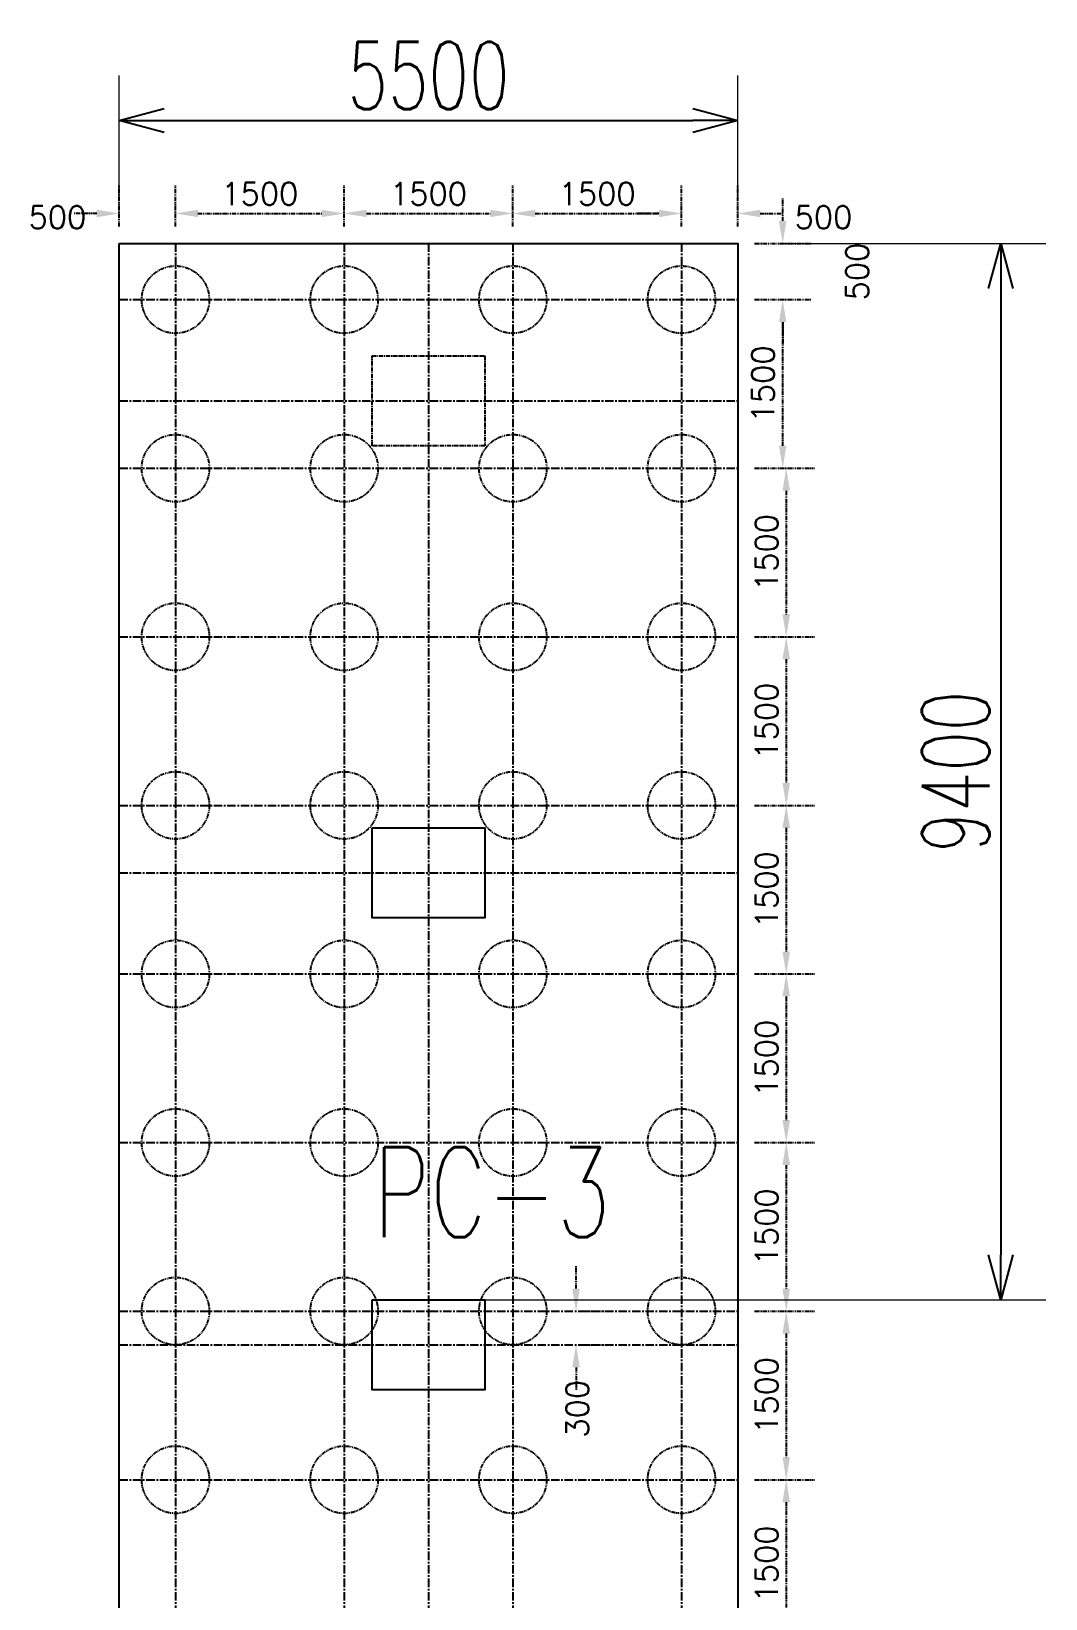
# Model space of a CAD drawing. Header units: millimetres. Extents: x 6239764 to 13047540, y 367704 to 979893.
# Drawn here: x 6519713 to 6528734, y 376816 to 390761 of the extents above; entities that cross this region are included whole.
import ezdxf

# ---------------------------------------------------------------- set-up
doc = ezdxf.new("R2010")
doc.units = ezdxf.units.MM
doc.header["$LTSCALE"] = 300
for name, pattern in [('CENTERX2', [4, 2.5, -0.5, 0.5, -0.5]), ('G', [2, 1.25, -0.25, 0.25, -0.25]), ('K', [2.5, 1.25, -0.25, 0.25, -0.25, 0.25, -0.25])]:
    doc.linetypes.add(name, pattern=pattern)
for name, color, linetype in [('05', 1, 'G'), ('07', 6, 'K'), ('BOU', 12, 'Continuous')]:
    doc.layers.add(name, color=color, linetype=linetype)
doc.styles.add('1-100', font='romans.shx', dxfattribs={"height": 200})
doc.styles.get("Standard").update_dxf_attribs({"font": 'txt8.shx', "width": 0.7, "bigfont": 'hztxt_ii.shx'})
doc.dimstyles.new('1-100', dxfattribs={"dimtxt": 210, "dimasz": 200, "dimexe": 250, "dimexo": 150, "dimgap": 75, "dimtad": 1, "dimdec": 0, "dimzin": 3, "dimdsep": 46, "dimtxsty": '1-100', "dimcen": 0.09, "dimclrd": 161, "dimclre": 161, "dimclrt": 161, "dimadec": 0, "dimazin": 0, "dimtfac": 1, "dimtdec": 0, "dimtofl": 0, "dimtmove": 2, "dimatfit": 3, "dimfxl": 1, "dimtolj": 1, "dimtzin": 0, "dimarcsym": 0})
doc.dimstyles.new('STANDARD$0', dxfattribs={"dimscale": 200, "dimtxt": 3, "dimasz": 2, "dimexe": 2, "dimexo": 2, "dimgap": 0.5, "dimtad": 1, "dimdec": 0, "dimdsep": 46, "dimtxsty": 'Standard', "dimblk": 'OPEN30', "dimcen": 0, "dimclrd": 256, "dimclre": 256, "dimclrt": 256, "dimadec": 0, "dimazin": 0, "dimtfac": 1, "dimtdec": 0, "dimtmove": 0, "dimatfit": 3, "dimldrblk": 'OPEN30', "dimfxl": 2, "dimlwd": 25, "dimlwe": 15, "dimarcsym": 0})

# ---------------------------------------------------------------- blocks, each defined once
blk = doc.blocks.new('*D351')
at = {"layer": '07', "color": 161, "lineweight": -2, "ltscale": 0.1, "transparency": 16777216}
for p, q in [((6524557, 379574), (6524557, 379774)), ((6524633, 379374), (6524807, 379374)), ((6524633, 379074), (6524807, 379074)), ((6524557, 378874), (6524557, 378674))]:
    blk.add_line(p, q, dxfattribs=at)
at = {"layer": '07', "color": 161, "ltscale": 0.1, "transparency": 16777216}
for points in [[(6524524, 379574), (6524591, 379574), (6524557, 379374)], [(6524524, 378874), (6524591, 378874), (6524557, 379074)]]:
    blk.add_solid(points, dxfattribs=at)
at = {"layer": 'Defpoints', "color": 0, "ltscale": 0.1, "transparency": 16777216}
for p in [(6524483, 379374), (6524557, 379374), (6524483, 379074)]:
    blk.add_point(p, dxfattribs=at)
at = {"layer": '07', "color": 161, "ltscale": 0.1, "transparency": 16777216, "insert": (6524569, 378505), "char_height": 200, "attachment_point": 5, "rotation": 90, "style": '1-100'}
blk.add_mtext('\\A1;300', dxfattribs=at)
blk = doc.blocks.new('*D336')
at = {"layer": '07', "color": 161, "lineweight": -2, "ltscale": 0.1, "transparency": 16777216}
for p, q in [((6526145, 377874), (6526677, 377874)), ((6526427, 377674), (6526427, 376574)), ((6526145, 376374), (6526677, 376374))]:
    blk.add_line(p, q, dxfattribs=at)
at = {"layer": '07', "color": 161, "ltscale": 0.1, "transparency": 16777216}
for points in [[(6526393, 377674), (6526460, 377674), (6526427, 377874)], [(6526393, 376574), (6526460, 376574), (6526427, 376374)]]:
    blk.add_solid(points, dxfattribs=at)
at = {"layer": 'Defpoints', "color": 0, "ltscale": 0.1, "transparency": 16777216}
for p in [(6525995, 377874), (6525995, 376374), (6526427, 376374)]:
    blk.add_point(p, dxfattribs=at)
at = {"layer": '07', "color": 161, "ltscale": 0.1, "transparency": 16777216, "insert": (6526252, 377124), "char_height": 200, "attachment_point": 5, "rotation": 90, "style": '1-100'}
blk.add_mtext('\\A1;1500', dxfattribs=at)
blk = doc.blocks.new('*D337')
at = {"layer": '07', "color": 161, "lineweight": -2, "ltscale": 0.1, "transparency": 16777216}
for p, q in [((6526145, 379374), (6526677, 379374)), ((6526427, 379174), (6526427, 378074)), ((6526145, 377874), (6526677, 377874))]:
    blk.add_line(p, q, dxfattribs=at)
at = {"layer": '07', "color": 161, "ltscale": 0.1, "transparency": 16777216}
for points in [[(6526393, 379174), (6526460, 379174), (6526427, 379374)], [(6526393, 378074), (6526460, 378074), (6526427, 377874)]]:
    blk.add_solid(points, dxfattribs=at)
at = {"layer": 'Defpoints', "color": 0, "ltscale": 0.1, "transparency": 16777216}
for p in [(6525995, 379374), (6525995, 377874), (6526427, 377874)]:
    blk.add_point(p, dxfattribs=at)
at = {"layer": '07', "color": 161, "ltscale": 0.1, "transparency": 16777216, "insert": (6526252, 378624), "char_height": 200, "attachment_point": 5, "rotation": 90, "style": '1-100'}
blk.add_mtext('\\A1;1500', dxfattribs=at)
blk = doc.blocks.new('*D338')
at = {"layer": '07', "color": 161, "lineweight": -2, "ltscale": 0.1, "transparency": 16777216}
for p, q in [((6526145, 380874), (6526677, 380874)), ((6526427, 380674), (6526427, 379574)), ((6526145, 379374), (6526677, 379374))]:
    blk.add_line(p, q, dxfattribs=at)
at = {"layer": '07', "color": 161, "ltscale": 0.1, "transparency": 16777216}
for points in [[(6526393, 380674), (6526460, 380674), (6526427, 380874)], [(6526393, 379574), (6526460, 379574), (6526427, 379374)]]:
    blk.add_solid(points, dxfattribs=at)
at = {"layer": 'Defpoints', "color": 0, "ltscale": 0.1, "transparency": 16777216}
for p in [(6525995, 380874), (6525995, 379374), (6526427, 379374)]:
    blk.add_point(p, dxfattribs=at)
at = {"layer": '07', "color": 161, "ltscale": 0.1, "transparency": 16777216, "insert": (6526252, 380124), "char_height": 200, "attachment_point": 5, "rotation": 90, "style": '1-100'}
blk.add_mtext('\\A1;1500', dxfattribs=at)
blk = doc.blocks.new('*D339')
at = {"layer": '07', "color": 161, "lineweight": -2, "ltscale": 0.1, "transparency": 16777216}
for p, q in [((6526145, 382374), (6526677, 382374)), ((6526427, 382174), (6526427, 381074)), ((6526145, 380874), (6526677, 380874))]:
    blk.add_line(p, q, dxfattribs=at)
at = {"layer": '07', "color": 161, "ltscale": 0.1, "transparency": 16777216}
for points in [[(6526393, 382174), (6526460, 382174), (6526427, 382374)], [(6526393, 381074), (6526460, 381074), (6526427, 380874)]]:
    blk.add_solid(points, dxfattribs=at)
at = {"layer": 'Defpoints', "color": 0, "ltscale": 0.1, "transparency": 16777216}
for p in [(6525995, 382374), (6525995, 380874), (6526427, 380874)]:
    blk.add_point(p, dxfattribs=at)
at = {"layer": '07', "color": 161, "ltscale": 0.1, "transparency": 16777216, "insert": (6526252, 381624), "char_height": 200, "attachment_point": 5, "rotation": 90, "style": '1-100'}
blk.add_mtext('\\A1;1500', dxfattribs=at)
blk = doc.blocks.new('*D340')
at = {"layer": '07', "color": 161, "lineweight": -2, "ltscale": 0.1, "transparency": 16777216}
for p, q in [((6526145, 383874), (6526677, 383874)), ((6526427, 383674), (6526427, 382574)), ((6526145, 382374), (6526677, 382374))]:
    blk.add_line(p, q, dxfattribs=at)
at = {"layer": '07', "color": 161, "ltscale": 0.1, "transparency": 16777216}
for points in [[(6526393, 383674), (6526460, 383674), (6526427, 383874)], [(6526393, 382574), (6526460, 382574), (6526427, 382374)]]:
    blk.add_solid(points, dxfattribs=at)
at = {"layer": 'Defpoints', "color": 0, "ltscale": 0.1, "transparency": 16777216}
for p in [(6525995, 383874), (6525995, 382374), (6526427, 382374)]:
    blk.add_point(p, dxfattribs=at)
at = {"layer": '07', "color": 161, "ltscale": 0.1, "transparency": 16777216, "insert": (6526252, 383124), "char_height": 200, "attachment_point": 5, "rotation": 90, "style": '1-100'}
blk.add_mtext('\\A1;1500', dxfattribs=at)
blk = doc.blocks.new('*D341')
at = {"layer": '07', "color": 161, "lineweight": -2, "ltscale": 0.1, "transparency": 16777216}
for p, q in [((6526145, 385374), (6526677, 385374)), ((6526427, 385174), (6526427, 384074)), ((6526145, 383874), (6526677, 383874))]:
    blk.add_line(p, q, dxfattribs=at)
at = {"layer": '07', "color": 161, "ltscale": 0.1, "transparency": 16777216}
for points in [[(6526393, 385174), (6526460, 385174), (6526427, 385374)], [(6526393, 384074), (6526460, 384074), (6526427, 383874)]]:
    blk.add_solid(points, dxfattribs=at)
at = {"layer": 'Defpoints', "color": 0, "ltscale": 0.1, "transparency": 16777216}
for p in [(6525995, 385374), (6525995, 383874), (6526427, 383874)]:
    blk.add_point(p, dxfattribs=at)
at = {"layer": '07', "color": 161, "ltscale": 0.1, "transparency": 16777216, "insert": (6526252, 384624), "char_height": 200, "attachment_point": 5, "rotation": 90, "style": '1-100'}
blk.add_mtext('\\A1;1500', dxfattribs=at)
blk = doc.blocks.new('*D342')
at = {"layer": '07', "color": 161, "lineweight": -2, "ltscale": 0.1, "transparency": 16777216}
for p, q in [((6526145, 386874), (6526677, 386874)), ((6526427, 386674), (6526427, 385574)), ((6526145, 385374), (6526677, 385374))]:
    blk.add_line(p, q, dxfattribs=at)
at = {"layer": '07', "color": 161, "ltscale": 0.1, "transparency": 16777216}
for points in [[(6526393, 386674), (6526460, 386674), (6526427, 386874)], [(6526393, 385574), (6526460, 385574), (6526427, 385374)]]:
    blk.add_solid(points, dxfattribs=at)
at = {"layer": 'Defpoints', "color": 0, "ltscale": 0.1, "transparency": 16777216}
for p in [(6525995, 386874), (6525995, 385374), (6526427, 385374)]:
    blk.add_point(p, dxfattribs=at)
at = {"layer": '07', "color": 161, "ltscale": 0.1, "transparency": 16777216, "insert": (6526252, 386124), "char_height": 200, "attachment_point": 5, "rotation": 90, "style": '1-100'}
blk.add_mtext('\\A1;1500', dxfattribs=at)
blk = doc.blocks.new('*D343')
at = {"layer": '07', "color": 161, "lineweight": -2, "ltscale": 0.1, "transparency": 16777216}
for p, q in [((6526395, 389074), (6526395, 389274)), ((6526145, 388874), (6526645, 388874)), ((6526145, 388374), (6526645, 388374)), ((6526395, 388174), (6526395, 387974))]:
    blk.add_line(p, q, dxfattribs=at)
at = {"layer": '07', "color": 161, "ltscale": 0.1, "transparency": 16777216}
for points in [[(6526362, 389074), (6526428, 389074), (6526395, 388874)], [(6526362, 388174), (6526428, 388174), (6526395, 388374)]]:
    blk.add_solid(points, dxfattribs=at)
at = {"layer": 'Defpoints', "color": 0, "ltscale": 0.1, "transparency": 16777216}
for p in [(6525995, 388874), (6525995, 388374), (6526395, 388374)]:
    blk.add_point(p, dxfattribs=at)
at = {"layer": '07', "color": 161, "ltscale": 0.1, "transparency": 16777216, "insert": (6527058, 388624), "char_height": 200, "attachment_point": 5, "rotation": 90, "style": '1-100'}
blk.add_mtext('\\A1;500', dxfattribs=at)
blk = doc.blocks.new('*D345')
at = {"layer": '07', "color": 161, "lineweight": -2, "ltscale": 0.1, "transparency": 16777216}
for p, q in [((6525495, 389024), (6525495, 389391)), ((6525995, 389024), (6525995, 389391)), ((6525295, 389141), (6525095, 389141)), ((6526195, 389141), (6526395, 389141))]:
    blk.add_line(p, q, dxfattribs=at)
at = {"layer": '07', "color": 161, "ltscale": 0.1, "transparency": 16777216}
for points in [[(6525295, 389174), (6525295, 389108), (6525495, 389141)], [(6526195, 389174), (6526195, 389108), (6525995, 389141)]]:
    blk.add_solid(points, dxfattribs=at)
at = {"layer": 'Defpoints', "color": 0, "ltscale": 0.1, "transparency": 16777216}
for p in [(6525995, 389141), (6525495, 388874), (6525995, 388874)]:
    blk.add_point(p, dxfattribs=at)
at = {"layer": '07', "color": 161, "ltscale": 0.1, "transparency": 16777216, "insert": (6526758, 389108), "char_height": 200, "attachment_point": 5, "style": '1-100'}
blk.add_mtext('\\A1;500', dxfattribs=at)
blk = doc.blocks.new('*D346')
at = {"layer": '07', "color": 161, "lineweight": -2, "ltscale": 0.1, "transparency": 16777216}
for p, q in [((6523995, 389024), (6523995, 389391)), ((6525495, 389024), (6525495, 389391)), ((6524195, 389141), (6525295, 389141))]:
    blk.add_line(p, q, dxfattribs=at)
at = {"layer": '07', "color": 161, "ltscale": 0.1, "transparency": 16777216}
for points in [[(6524195, 389174), (6524195, 389108), (6523995, 389141)], [(6525295, 389174), (6525295, 389108), (6525495, 389141)]]:
    blk.add_solid(points, dxfattribs=at)
at = {"layer": 'Defpoints', "color": 0, "ltscale": 0.1, "transparency": 16777216}
for p in [(6525495, 389141), (6523995, 388874), (6525495, 388874)]:
    blk.add_point(p, dxfattribs=at)
at = {"layer": '07', "color": 161, "ltscale": 0.1, "transparency": 16777216, "insert": (6524745, 389316), "char_height": 200, "attachment_point": 5, "style": '1-100'}
blk.add_mtext('\\A1;1500', dxfattribs=at)
blk = doc.blocks.new('*D347')
at = {"layer": '07', "color": 161, "lineweight": -2, "ltscale": 0.1, "transparency": 16777216}
for p, q in [((6522495, 389024), (6522495, 389391)), ((6523995, 389024), (6523995, 389391)), ((6522695, 389141), (6523795, 389141))]:
    blk.add_line(p, q, dxfattribs=at)
at = {"layer": '07', "color": 161, "ltscale": 0.1, "transparency": 16777216}
for points in [[(6522695, 389174), (6522695, 389108), (6522495, 389141)], [(6523795, 389174), (6523795, 389108), (6523995, 389141)]]:
    blk.add_solid(points, dxfattribs=at)
at = {"layer": 'Defpoints', "color": 0, "ltscale": 0.1, "transparency": 16777216}
for p in [(6523995, 389141), (6522495, 388874), (6523995, 388874)]:
    blk.add_point(p, dxfattribs=at)
at = {"layer": '07', "color": 161, "ltscale": 0.1, "transparency": 16777216, "insert": (6523245, 389316), "char_height": 200, "attachment_point": 5, "style": '1-100'}
blk.add_mtext('\\A1;1500', dxfattribs=at)
blk = doc.blocks.new('*D348')
at = {"layer": '07', "color": 161, "lineweight": -2, "ltscale": 0.1, "transparency": 16777216}
for p, q in [((6520995, 389024), (6520995, 389391)), ((6522495, 389024), (6522495, 389391)), ((6521195, 389141), (6522295, 389141))]:
    blk.add_line(p, q, dxfattribs=at)
at = {"layer": '07', "color": 161, "ltscale": 0.1, "transparency": 16777216}
for points in [[(6521195, 389174), (6521195, 389108), (6520995, 389141)], [(6522295, 389174), (6522295, 389108), (6522495, 389141)]]:
    blk.add_solid(points, dxfattribs=at)
at = {"layer": 'Defpoints', "color": 0, "ltscale": 0.1, "transparency": 16777216}
for p in [(6522495, 389141), (6520995, 388874), (6522495, 388874)]:
    blk.add_point(p, dxfattribs=at)
at = {"layer": '07', "color": 161, "ltscale": 0.1, "transparency": 16777216, "insert": (6521745, 389316), "char_height": 200, "attachment_point": 5, "style": '1-100'}
blk.add_mtext('\\A1;1500', dxfattribs=at)
blk = doc.blocks.new('*D349')
at = {"layer": '07', "color": 161, "lineweight": -2, "ltscale": 0.1, "transparency": 16777216}
for p, q in [((6520495, 389024), (6520495, 389391)), ((6520995, 389024), (6520995, 389391)), ((6520295, 389141), (6520095, 389141)), ((6521195, 389141), (6521395, 389141))]:
    blk.add_line(p, q, dxfattribs=at)
at = {"layer": '07', "color": 161, "ltscale": 0.1, "transparency": 16777216}
for points in [[(6520295, 389174), (6520295, 389108), (6520495, 389141)], [(6521195, 389174), (6521195, 389108), (6520995, 389141)]]:
    blk.add_solid(points, dxfattribs=at)
at = {"layer": 'Defpoints', "color": 0, "ltscale": 0.1, "transparency": 16777216}
for p in [(6520995, 389141), (6520495, 388874), (6520995, 388874)]:
    blk.add_point(p, dxfattribs=at)
at = {"layer": '07', "color": 161, "ltscale": 0.1, "transparency": 16777216, "insert": (6519945, 389108), "char_height": 200, "attachment_point": 5, "style": '1-100'}
blk.add_mtext('\\A1;500', dxfattribs=at)
blk = doc.blocks.new('*D764')
at = {"layer": '07', "color": 161, "lineweight": -2, "ltscale": 0.1, "transparency": 16777216}
for p, q in [((6526145, 388374), (6526645, 388374)), ((6526395, 387074), (6526395, 388174)), ((6526145, 386874), (6526645, 386874))]:
    blk.add_line(p, q, dxfattribs=at)
at = {"layer": '07', "color": 161, "ltscale": 0.1, "transparency": 16777216}
for points in [[(6526362, 388174), (6526428, 388174), (6526395, 388374)], [(6526362, 387074), (6526428, 387074), (6526395, 386874)]]:
    blk.add_solid(points, dxfattribs=at)
at = {"layer": 'Defpoints', "color": 0, "ltscale": 0.1, "transparency": 16777216}
for p in [(6525995, 388374), (6526395, 388374), (6525995, 386874)]:
    blk.add_point(p, dxfattribs=at)
at = {"layer": '07', "color": 161, "ltscale": 0.1, "transparency": 16777216, "insert": (6526220, 387624), "char_height": 200, "attachment_point": 5, "rotation": 90, "style": '1-100'}
blk.add_mtext('\\A1;1500', dxfattribs=at)
blk = doc.blocks.new('_Open30')
at = {"color": 0, "linetype": 'ByBlock', "lineweight": -2}
for p, q in [((-1, 0.268), (0, 0)), ((0, 0), (-1, -0.268)), ((0, 0), (-1, 0))]:
    blk.add_line(p, q, dxfattribs=at)
blk = doc.blocks.new('*D903')
at = {"lineweight": 15, "ltscale": 0.1, "transparency": 16777216}
for p, q in [((6526395, 388874), (6528734, 388874)), ((6523645, 379474), (6528734, 379474))]:
    blk.add_line(p, q, dxfattribs=at)
at = {"lineweight": 25, "ltscale": 0.1, "transparency": 16777216}
blk.add_line((6528334, 388474), (6528334, 379874), dxfattribs=at)
at = {"layer": 'Defpoints', "color": 0, "ltscale": 0.1, "transparency": 16777216}
for p in [(6525995, 388874), (6523245, 379474), (6528334, 379474)]:
    blk.add_point(p, dxfattribs=at)
at = {"lineweight": 25, "ltscale": 0.1, "transparency": 16777216, "xscale": 400, "yscale": 400, "zscale": 400}
for p, rotation in [((6528334, 388874), 90), ((6528334, 379474), 270)]:
    blk.add_blockref('_Open30', p, dxfattribs=dict(at, rotation=rotation))
at = {"ltscale": 0.1, "transparency": 16777216, "insert": (6527934, 384174), "char_height": 600, "attachment_point": 5, "rotation": 90}
blk.add_mtext('9400', dxfattribs=at)
blk = doc.blocks.new('*D904')
at = {"lineweight": 15, "ltscale": 0.1, "transparency": 16777216}
for p, q in [((6520495, 389274), (6520495, 390368)), ((6525995, 389274), (6525995, 390368))]:
    blk.add_line(p, q, dxfattribs=at)
at = {"lineweight": 25, "ltscale": 0.1, "transparency": 16777216}
blk.add_line((6520895, 389968), (6525595, 389968), dxfattribs=at)
at = {"layer": 'Defpoints', "color": 0, "ltscale": 0.1, "transparency": 16777216}
for p in [(6525995, 389968), (6520495, 388874), (6525995, 388874)]:
    blk.add_point(p, dxfattribs=at)
at = {"lineweight": 25, "ltscale": 0.1, "transparency": 16777216, "xscale": 400, "yscale": 400, "zscale": 400, "rotation": 180}
blk.add_blockref('_Open30', (6520495, 389968), dxfattribs=at)
at = {"lineweight": 25, "ltscale": 0.1, "transparency": 16777216, "xscale": 400, "yscale": 400, "zscale": 400}
blk.add_blockref('_Open30', (6525995, 389968), dxfattribs=at)
at = {"ltscale": 0.1, "transparency": 16777216, "insert": (6523245, 390368), "char_height": 600, "attachment_point": 5}
blk.add_mtext('5500', dxfattribs=at)

msp = doc.modelspace()

# ---------------------------------------------------------------- linework, layer by layer
at = {"color": 8, "linetype": 'CENTERX2', "ltscale": 0.1}
for p, q in [((6520995.1, 388874.3), (6520995.1, 369874.3)), ((6522495.1, 388874.3), (6522495.1, 369874.3)), ((6523245.1, 388874.3), (6523245.1, 369874.3)), ((6523995.1, 388874.3), (6523995.1, 369874.3)), ((6525495.1, 388874.3), (6525495.1, 369874.3)), ((6520495.1, 388374.3), (6525995.1, 388374.3)), ((6520495.1, 387474.3), (6525995.1, 387474.3)), ((6520495.1, 386874.3), (6525995.1, 386874.3)), ((6520495.1, 385374.3), (6525995.1, 385374.3)), ((6520495.1, 383874.3), (6525995.1, 383874.3)), ((6520495.1, 383274.3), (6525995.1, 383274.3)), ((6520495.1, 382374.3), (6525995.1, 382374.3)), ((6520495.1, 380874.3), (6525995.1, 380874.3)), ((6520495.1, 379374.3), (6525995.1, 379374.3)), ((6520495.1, 379074.3), (6525995.1, 379074.3)), ((6520495.1, 377874.3), (6525995.1, 377874.3))]:
    msp.add_line(p, q, dxfattribs=at)
at = {"color": 141, "ltscale": 0.1}
for p, q in [((6522745.1, 383674.3), (6523745.1, 383674.3)), ((6523745.1, 383674.3), (6523745.1, 382874.3)), ((6522745.1, 379474.3), (6523745.1, 379474.3)), ((6523745.1, 379474.3), (6523745.1, 378674.3))]:
    msp.add_line(p, q, dxfattribs=at)
at = {"layer": '05', "ltscale": 0.1}
for points in [[(6522745.1, 387874.3), (6523745.1, 387874.3), (6523745.1, 387074.3), (6522745.1, 387074.3)], [(6522745.1, 383674.3), (6523745.1, 383674.3), (6523745.1, 382874.3), (6522745.1, 382874.3)], [(6522745.1, 379474.3), (6523745.1, 379474.3), (6523745.1, 378674.3), (6522745.1, 378674.3)]]:
    msp.add_lwpolyline(points, close=True, dxfattribs=at)
at = {"layer": '05', "linetype": 'Continuous', "ltscale": 0.1}
for points in [[(6522745.1, 383674.3), (6523745.1, 383674.3), (6523745.1, 382874.3), (6522745.1, 382874.3)], [(6522745.1, 379474.3), (6523745.1, 379474.3), (6523745.1, 378674.3), (6522745.1, 378674.3)]]:
    msp.add_lwpolyline(points, close=True, dxfattribs=at)
at = {"layer": '07', "color": 22, "ltscale": 0.1}
for centre in [(6520995.1, 388374.3), (6522495.1, 388374.3), (6523995.1, 388374.3), (6525495.1, 388374.3), (6520995.1, 386874.3), (6522495.1, 386874.3), (6523995.1, 386874.3), (6525495.1, 386874.3), (6520995.1, 385374.3), (6522495.1, 385374.3), (6523995.1, 385374.3), (6525495.1, 385374.3), (6520995.1, 383874.3), (6522495.1, 383874.3), (6523995.1, 383874.3), (6525495.1, 383874.3), (6520995.1, 382374.3), (6522495.1, 382374.3), (6523995.1, 382374.3), (6525495.1, 382374.3), (6520995.1, 380874.3), (6522495.1, 380874.3), (6523995.1, 380874.3), (6525495.1, 380874.3), (6520995.1, 379374.3), (6522495.1, 379374.3), (6523995.1, 379374.3), (6525495.1, 379374.3), (6520995.1, 377874.3), (6522495.1, 377874.3), (6523995.1, 377874.3), (6525495.1, 377874.3)]:
    msp.add_circle(centre, 300, dxfattribs=at)
at = {"layer": 'BOU', "color": 141, "ltscale": 0.1}
msp.add_lwpolyline([(6520495.1, 388874.3), (6525995.1, 388874.3), (6525995.1, 369874.3), (6520495.1, 369874.3)], close=True, dxfattribs=at)

# ---------------------------------------------------------------- texts
at = {"layer": '07', "color": 6, "ltscale": 0.1, "width": 0.7}
msp.add_text('PC-3', height=800, dxfattribs=at).set_placement((6522753.8, 380032.7))

# ---------------------------------------------------------------- dimensions: what is measured, and where the dimension line sits
at = {"color": 6, "ltscale": 0.1}
dim = msp.add_linear_dim(base=(6525995.1, 389967.8), p1=(6520495.1, 388874.3), p2=(6525995.1, 388874.3), dimstyle='STANDARD$0', override={"dimarcsym": 1}, dxfattribs=at)
dim.commit()
dim.dimension.update_dxf_attribs({"geometry": '*D904', "text_midpoint": (6523245.1, 390367.8)})
dim = msp.add_linear_dim(base=(6528333.7, 379474.3), p1=(6525995.1, 388874.3), p2=(6523245.1, 379474.3), angle=90, dimstyle='STANDARD$0', override={"dimarcsym": 1}, dxfattribs=at)
dim.commit()
dim.dimension.update_dxf_attribs({"geometry": '*D903', "text_midpoint": (6527933.7, 384174.3)})
at = {"layer": '07', "color": 6, "ltscale": 0.1}
for base, p1, p2, picture, middle in [((6520995.1, 389141.1), (6520495.1, 388874.3), (6520995.1, 388874.3), '*D349', (6519944.5, 389107.8)), ((6525995.1, 389141.1), (6525495.1, 388874.3), (6525995.1, 388874.3), '*D345', (6526758.2, 389107.7))]:
    dim = msp.add_linear_dim(base=base, p1=p1, p2=p2, dimstyle='1-100', dxfattribs=at)
    dim.commit()
    dim.dimension.update_dxf_attribs({"geometry": picture, "text_midpoint": middle, "dimtype": 160})
for base, p1, p2, picture, middle in [((6522495.1, 389141.1), (6520995.1, 388874.3), (6522495.1, 388874.3), '*D348', (6521745.1, 389316.1)), ((6523995.1, 389141.1), (6522495.1, 388874.3), (6523995.1, 388874.3), '*D347', (6523245.1, 389316.1)), ((6525495.1, 389141.1), (6523995.1, 388874.3), (6525495.1, 388874.3), '*D346', (6524745.1, 389316.1))]:
    dim = msp.add_linear_dim(base=base, p1=p1, p2=p2, dimstyle='1-100', dxfattribs=at)
    dim.commit()
    dim.dimension.update_dxf_attribs({"geometry": picture, "text_midpoint": middle})
for base, p1, p2, picture, middle in [((6526395.1, 388374.3), (6525995.1, 388874.3), (6525995.1, 388374.3), '*D343', (6527057.6, 388624.3)), ((6526395.1, 388374.3), (6525995.1, 386874.3), (6525995.1, 388374.3), '*D764', (6526220.1, 387624.3)), ((6526426.6, 385374.3), (6525995.1, 386874.3), (6525995.1, 385374.3), '*D342', (6526251.6, 386124.3)), ((6526426.6, 383874.3), (6525995.1, 385374.3), (6525995.1, 383874.3), '*D341', (6526251.6, 384624.3)), ((6526426.6, 382374.3), (6525995.1, 383874.3), (6525995.1, 382374.3), '*D340', (6526251.6, 383124.3)), ((6526426.6, 380874.3), (6525995.1, 382374.3), (6525995.1, 380874.3), '*D339', (6526251.6, 381624.3)), ((6526426.6, 379374.3), (6525995.1, 380874.3), (6525995.1, 379374.3), '*D338', (6526251.6, 380124.3)), ((6526426.6, 377874.3), (6525995.1, 379374.3), (6525995.1, 377874.3), '*D337', (6526251.6, 378624.3)), ((6526426.6, 376374.3), (6525995.1, 377874.3), (6525995.1, 376374.3), '*D336', (6526251.6, 377124.3))]:
    dim = msp.add_linear_dim(base=base, p1=p1, p2=p2, angle=90, dimstyle='1-100', dxfattribs=at)
    dim.commit()
    dim.dimension.update_dxf_attribs({"geometry": picture, "text_midpoint": middle})
dim = msp.add_linear_dim(base=(6524557.4, 379374.3), p1=(6524482.7, 379074.3), p2=(6524482.7, 379374.3), angle=90, dimstyle='1-100', dxfattribs=at)
dim.commit()
dim.dimension.update_dxf_attribs({"geometry": '*D351', "text_midpoint": (6524569.1, 378505.3), "dimtype": 160})

doc.saveas('drawing.dxf')
